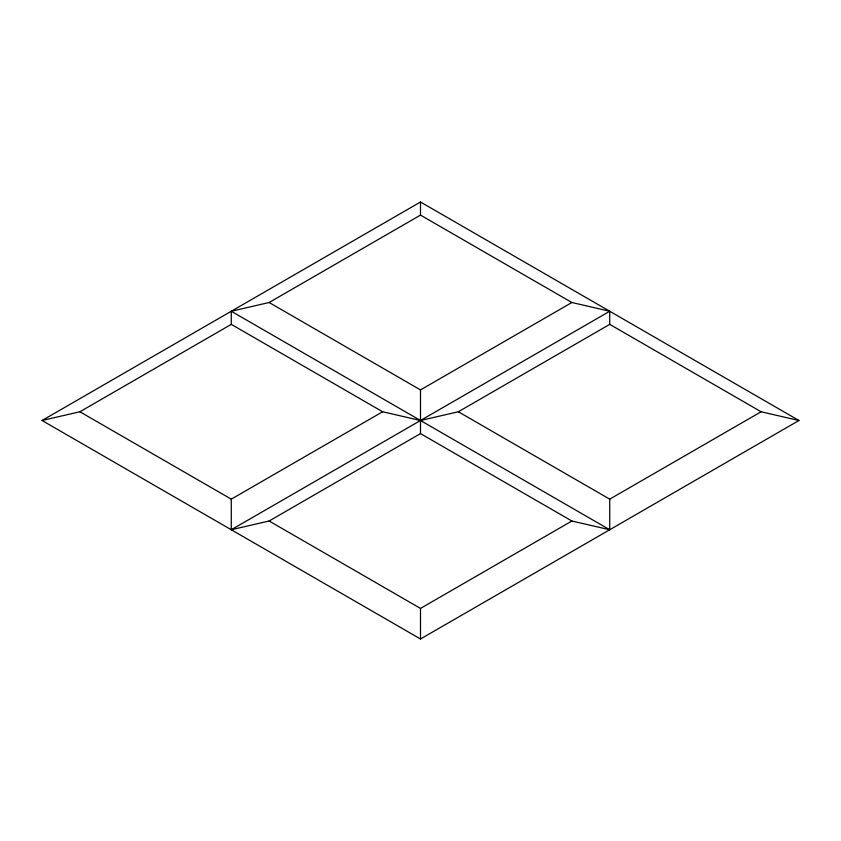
<?xml version="1.0" encoding="UTF-8"?>
<svg xmlns="http://www.w3.org/2000/svg" width="841" height="841" viewBox="0 0 841 841"><rect width="100%" height="100%" fill="white"/><g stroke="black" fill="none" stroke-linecap="round" stroke-linejoin="round"><path stroke-width="1.26" d="M42.05 420.5L420.5 202.008L798.95 420.5L420.5 638.992L42.05 420.5L79.895 411.764L231.275 324.363L382.655 411.764L420.5 420.5L458.345 411.764L609.725 324.363L761.105 411.764L798.95 420.5M231.275 324.363L231.275 311.254L269.12 302.508L420.5 215.117L571.88 302.508L609.725 311.254L609.725 324.363M79.895 411.764L231.275 499.155L382.655 411.764M269.12 302.508L420.5 389.909L571.88 302.508M231.275 499.155L231.275 529.746L609.725 311.254M231.275 529.746L269.12 521.01L420.5 433.609L571.88 521.01L609.725 529.746L609.725 499.155L458.345 411.764M269.12 521.01L420.5 608.411L571.88 521.01M609.725 499.155L761.105 411.764M231.275 311.254L609.725 529.746M420.5 202.008L420.5 215.117M420.5 389.909L420.5 433.609M420.5 608.411L420.5 638.992"/></g></svg>
